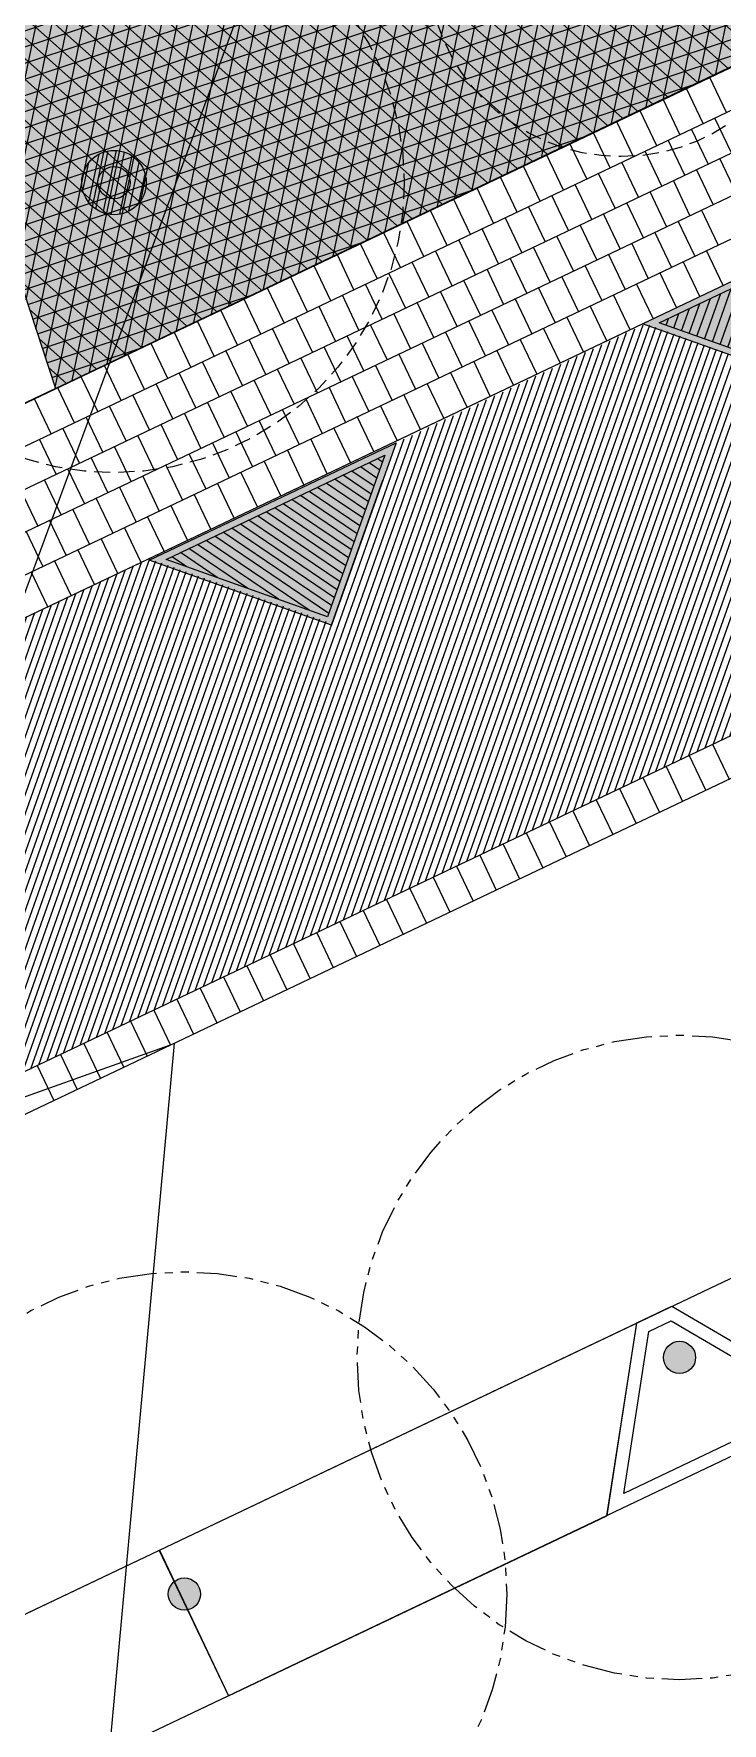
# Model space of a CAD drawing. Header units: metres. Extents: x 678805 to 1359287, y 2747329 to 5497370.
# Drawn here: x 679923.92 to 679934.6, y 2748635.94 to 2748662.15 of the extents above; entities that cross this region are included whole.
import ezdxf
from ezdxf.enums import TextEntityAlignment as Align

# ---------------------------------------------------------------- set-up
doc = ezdxf.new("R2010")
doc.units = ezdxf.units.M
for name, pattern in [('XREF_MON_EIT SUPPORT$0$HIDDEN', [0.375, 0.25, -0.125]), ('XREF_MON_EIT SUPPORT$0$LIM ACERAS$0$PHANTOM2', [1.25, 0.625, -0.125, 0.125, -0.125, 0.125, -0.125]), ('XREF_MON_SFT_TREES$0$HIDDEN', [0.375, 0.25, -0.125])]:
    doc.linetypes.add(name, pattern=pattern)
for name, color, linetype in [('00_XREF_MON_HSC_PAVEMENT', 7, 'Continuous'), ('00_XREF_TWQ_SFT_TREES', 7, 'Continuous'), ('00_XREF_TWQ_URBAN CONTEXT', 7, 'Continuous'), ('XREF_MON_EIT SUPPORT$0$02-L-Material Change', 253, 'Continuous'), ('XREF_MON_EIT SUPPORT$0$02-L-Painted line', 254, 'Continuous'), ('XREF_MON_EIT SUPPORT$0$02-L-Parking', 252, 'Continuous'), ('XREF_MON_EIT SUPPORT$0$L-Límite Acera', 9, 'Continuous'), ('XREF_MON_EIT SUPPORT$0$SL_TREE_CANOPY_', 254, 'XREF_MON_EIT SUPPORT$0$HIDDEN'), ('XREF_MON_EIT SUPPORT$0$SL_TREE_TRUNK_', 254, 'Continuous'), ('XREF_MON_EIT SUPPORT$0$SL_Trees_out_of_scope_', 254, 'Continuous'), ('XREF_MON_GENERAL_LAYOUT$0$02-L-Plan Change', 8, 'Continuous'), ('XREF_MON_HSC_PAVEMENT$0$03-TR-Tree Pit_Green', 74, 'Continuous'), ('XREF_MON_SFT_TREES$0$SL_TREE_CANOPY', 251, 'XREF_MON_SFT_TREES$0$HIDDEN'), ('XREF_MON_SFT_TREES$0$SL_TREE_TRUNK', 251, 'Continuous'), ('XREF_MON_URBAN CONTEXT$0$XREF_MON_EIT SUPPORT', 7, 'Continuous')]:
    doc.layers.add(name, color=color, linetype=linetype)
for name, color, linetype, true_color in [('02-L-Waterfeatures 01', 7, 'Continuous', 0x4da6ff), ('XREF_MON_HSC_PAVEMENT$0$03-TR-Tree Pit_White', 7, 'Continuous', 0xfcfcfc), ('XREF_MON_SFT_TREES$0$SL_TREE_ACACIA_ETBAICA', 7, 'Continuous', 0x405700), ('XREF_MON_SFT_TREES$0$SL_TREE_CERCIDIUM_FLORIDUM', 7, 'Continuous', 0xe0e000), ('XREF_MON_SFT_TREES$0$SL_TREE_PROSOPIS_CINERARIA', 7, 'Continuous', 0x5f7f00)]:
    doc.layers.add(name, color=color, linetype=linetype, true_color=true_color)
for name, color, linetype, lineweight in [('XREF_MON_GENERAL_LAYOUT$0$02-L-Level Curves 0.25-0.75m', 33, 'Continuous', 5), ('XREF_MON_GENERAL_LAYOUT$0$02-L-Level Curves 0.50m', 33, 'Continuous', 5), ('XREF_MON_GENERAL_LAYOUT$0$02-L-Material Change', 251, 'Continuous', 5), ('XREF_MON_GENERAL_LAYOUT$0$04-BK-Tree Pit', 6, 'Continuous', 5), ('XREF_MON_HSC_PAVEMENT$0$02-L-B-Flat Bar', 251, 'Continuous', 5), ('XREF_MON_HSC_PAVEMENT$0$04-BK-Tree Pit', 6, 'Continuous', 5)]:
    doc.layers.add(name, color=color, linetype=linetype, lineweight=lineweight)
for name, color, linetype, lineweight, true_color in [('XREF_MON_HSC_PAVEMENT$0$02-L-Joints-Paviment_07_Precast Concrete Blocks 60X40', 7, 'Continuous', 5, 0x999999), ('XREF_MON_HSC_PAVEMENT$0$03-TR-Pavement_05_Precast irregular Concrete Blocks_Open Joint', 7, 'Continuous', 5, 0x82ae7e), ('XREF_MON_HSC_PAVEMENT$0$03-TR-Pavement_07_Precast Concrete Blocks 20X10', 7, 'Continuous', 5, 0x999999), ('XREF_MON_HSC_PAVEMENT$0$03-TR-Pavement_07_Precast Concrete Blocks 60X40', 7, 'Continuous', 5, 0x999999), ('XREF_MON_HSC_PAVEMENT$0$03-TR-Pavement_07_Precast irregular Concrete Blocks', 7, 'Continuous', 5, 0xb3b3b3)]:
    doc.layers.add(name, color=color, linetype=linetype, lineweight=lineweight, true_color=true_color)
doc.layers.get('XREF_MON_SFT_TREES$0$SL_TREE_ACACIA_ETBAICA').off()
doc.layers.get('XREF_MON_SFT_TREES$0$SL_TREE_CERCIDIUM_FLORIDUM').off()
doc.layers.get('XREF_MON_SFT_TREES$0$SL_TREE_PROSOPIS_CINERARIA').off()
doc.styles.add('XREF_MON_GENERAL_LAYOUT$0$Standard', font='arial.ttf')

# ---------------------------------------------------------------- blocks, each defined once
blk = doc.blocks.new('XREF_MON_EIT SUPPORT$0$parking cada 2')
at = {"layer": 'XREF_MON_EIT SUPPORT$0$02-L-Parking', "color": 254}
for points in [[(679765.512, 2748757.786), (679768.129, 2748756.263), (679760.717, 2748752.736), (679759.647, 2748754.996), (679765.512, 2748757.786)], [(679753.781, 2748752.205), (679753.313, 2748749.213), (679760.725, 2748752.74), (679759.647, 2748754.996), (679753.781, 2748752.205)]]:
    blk.add_lwpolyline(points, dxfattribs=at)
blk = doc.blocks.new('XREF_MON_EIT SUPPORT$0$ALCORQUE 1')
at = {"layer": 'XREF_MON_EIT SUPPORT$0$02-L-Material Change', "color": 254, "ltscale": 7}
for points in [[(653000.384, 2717156.982), (652998.87, 2717159.598), (653002.859, 2717159.308), (653000.983, 2717156.938)], [(653000.504, 2717157.173), (652999.232, 2717159.371), (653002.468, 2717159.136), (653000.891, 2717157.145)]]:
    blk.add_lwpolyline(points, close=True, dxfattribs=at)
blk = doc.blocks.new('XREF_MON_EIT SUPPORT$0$trees_outofboundaries')
at = {"layer": 'XREF_MON_EIT SUPPORT$0$SL_TREE_TRUNK_'}
h = blk.add_hatch(color=256, dxfattribs=at)
h.dxf.hatch_style = 1
edge = h.paths.add_edge_path()
edge.add_arc((0, 0), 0.25, 0, 360)
at = {"layer": 'XREF_MON_EIT SUPPORT$0$SL_TREE_CANOPY_', "linetype": 'XREF_MON_EIT SUPPORT$0$LIM ACERAS$0$PHANTOM2'}
blk.add_circle((0, 0), 5, dxfattribs=at)
at = {"layer": 'XREF_MON_EIT SUPPORT$0$SL_TREE_TRUNK_'}
blk.add_circle((0, 0), 0.25, dxfattribs=at)
blk = doc.blocks.new('XREF_MON_EIT SUPPORT')
at = {"layer": 'XREF_MON_EIT SUPPORT$0$L-Límite Acera', "color": 254}
blk.add_line((679932.814, 2748639.166), (679921.074, 2748633.58), dxfattribs=at)
at = {"layer": 'XREF_MON_EIT SUPPORT$0$L-Límite Acera'}
blk.add_lwpolyline([(680047.856, 2748696.679), (679844.516, 2748599.917, 0.442219), (679839.629, 2748586.903)], format="xyb", dxfattribs=at)
at = {"layer": 'XREF_MON_EIT SUPPORT$0$02-L-Material Change', "color": 254, "rotation": 209.6165938637219}
blk.add_blockref('XREF_MON_EIT SUPPORT$0$ALCORQUE 1', (-95180.872, 5433516.484), dxfattribs=at)
at = {"layer": 'XREF_MON_EIT SUPPORT$0$02-L-Painted line', "rotation": 180}
blk.add_blockref('XREF_MON_EIT SUPPORT$0$parking cada 2', (1359686.586, 5497391.363), dxfattribs=at)
at = {"layer": 'XREF_MON_EIT SUPPORT$0$SL_Trees_out_of_scope_'}
for p in [(679933.934, 2748641.618), (679926.254, 2748637.947)]:
    blk.add_blockref('XREF_MON_EIT SUPPORT$0$trees_outofboundaries', p, dxfattribs=at)
blk = doc.blocks.new('XREF_MON_URBAN CONTEXT')
at = {"layer": 'XREF_MON_URBAN CONTEXT$0$XREF_MON_EIT SUPPORT'}
blk.add_blockref('XREF_MON_EIT SUPPORT', (0, 0), dxfattribs=at)
blk = doc.blocks.new('XREF_MON_SFT_TREES$0$Prosopis_cineraria')
h = blk.add_hatch()
h.set_pattern_fill('ANSI31', color=256, scale=0.1)
edge = h.paths.add_edge_path()
edge.add_arc((0, 0), 4, 0, 360)
at = {"layer": 'XREF_MON_SFT_TREES$0$SL_TREE_TRUNK'}
h = blk.add_hatch(color=256, dxfattribs=at)
h.dxf.hatch_style = 1
edge = h.paths.add_edge_path()
edge.add_arc((0, 0), 0.25, 0, 360)
at = {"layer": 'XREF_MON_SFT_TREES$0$SL_TREE_CANOPY', "linetype": 'XREF_MON_SFT_TREES$0$HIDDEN'}
blk.add_circle((0, 0), 4, dxfattribs=at)
at = {"layer": 'XREF_MON_SFT_TREES$0$SL_TREE_TRUNK'}
blk.add_circle((0, 0), 0.25, dxfattribs=at)
blk = doc.blocks.new('XREF_MON_SFT_TREES$0$cercidium_floridum')
h = blk.add_hatch()
h.set_pattern_fill('ANSI31', color=256, scale=0.1)
edge = h.paths.add_edge_path()
edge.add_arc((0, 0), 4.5, -25.4481, 334.5519)
at = {"layer": 'XREF_MON_SFT_TREES$0$SL_TREE_TRUNK'}
h = blk.add_hatch(color=256, dxfattribs=at)
h.dxf.hatch_style = 1
edge = h.paths.add_edge_path()
edge.add_arc((0, 0), 0.25, 0, 360)
at = {"layer": 'XREF_MON_SFT_TREES$0$SL_TREE_CANOPY', "linetype": 'XREF_MON_SFT_TREES$0$HIDDEN'}
blk.add_circle((0, 0), 4.5, dxfattribs=at)
at = {"layer": 'XREF_MON_SFT_TREES$0$SL_TREE_TRUNK'}
blk.add_circle((0, 0), 0.25, dxfattribs=at)
blk = doc.blocks.new('XREF_MON_SFT_TREES$0$Acacia etbaica')
h = blk.add_hatch()
h.set_pattern_fill('ANSI31', color=256, scale=0.1)
edge = h.paths.add_edge_path()
edge.add_arc((0, 0), 3, 0, 360)
at = {"layer": 'XREF_MON_SFT_TREES$0$SL_TREE_TRUNK'}
h = blk.add_hatch(color=256, dxfattribs=at)
h.dxf.hatch_style = 1
edge = h.paths.add_edge_path()
edge.add_arc((0, 0), 0.15, 286.4511, 569.1271)
edge.add_arc((0, 0), 0.15, 209.1271, 286.4511)
at = {"layer": 'XREF_MON_SFT_TREES$0$SL_TREE_CANOPY'}
blk.add_circle((0, 0), 3, dxfattribs=at)
at = {"layer": 'XREF_MON_SFT_TREES$0$SL_TREE_TRUNK'}
blk.add_circle((0, 0), 0.15, dxfattribs=at)
blk.add_circle((0, 0), 0.15, dxfattribs=at)
blk = doc.blocks.new('XREF_MON_SFT_TREES')
at = {"layer": 'XREF_MON_SFT_TREES$0$SL_TREE_ACACIA_ETBAICA', "rotation": 25.44812939262281}
blk.add_blockref('XREF_MON_SFT_TREES$0$Acacia etbaica', (679933.029, 2748663.246), dxfattribs=at)
at = {"layer": 'XREF_MON_SFT_TREES$0$SL_TREE_CERCIDIUM_FLORIDUM', "rotation": 25.44812939262281}
blk.add_blockref('XREF_MON_SFT_TREES$0$cercidium_floridum', (679925.163, 2748659.843), dxfattribs=at)
at = {"layer": 'XREF_MON_SFT_TREES$0$SL_TREE_PROSOPIS_CINERARIA', "rotation": 25.44812939262281}
blk.add_blockref('XREF_MON_SFT_TREES$0$Prosopis_cineraria', (679923.682, 2748667.194), dxfattribs=at)
blk = doc.blocks.new('XREF_MON_HSC_PAVEMENT$0$Alcorque Parking 8m2')
at = {"layer": 'XREF_MON_HSC_PAVEMENT$0$03-TR-Tree Pit_Green', "ltscale": 0.3}
h = blk.add_hatch(dxfattribs=at)
h.set_pattern_fill('ANSI31', color=256, scale=0.04, angle=40)
h.set_pattern_definition([(85, (-679726.04474, -2748720.75428), (-0.1265167266577, 0.011068779329), [])])
h.paths.add_polyline_path([(-1.079, -0.384), (2.316, 1.231), (-0.189, 2.121)])
at = {"layer": 'XREF_MON_HSC_PAVEMENT$0$03-TR-Tree Pit_White'}
h = blk.add_hatch(color=256, dxfattribs=at)
h.dxf.hatch_style = 1
h.paths.add_polyline_path([(-1.254, -0.578), (2.577, 1.245), (-0.25, 2.249)])
blk = doc.blocks.new('XREF_MON_HSC_PAVEMENT$0$Tree Pit Ford')
at = {"layer": 'XREF_MON_HSC_PAVEMENT$0$03-TR-Tree Pit_Green', "ltscale": 0.3}
h = blk.add_hatch(dxfattribs=at)
h.set_pattern_fill('ANSI31', color=256, scale=0.04)
h.paths.add_polyline_path([(-0.045, 1.149), (1.934, -0.83), (-1.104, -0.83), (-1.104, 1.149)])
at = {"layer": 'XREF_MON_HSC_PAVEMENT$0$03-TR-Tree Pit_White'}
h = blk.add_hatch(color=256, dxfattribs=at)
h.dxf.hatch_style = 1
h.paths.add_polyline_path([(-0.004, 1.249), (2.175, -0.93), (-1.204, -0.93), (-1.204, 1.249)])
blk = doc.blocks.new('*U467')
at = {"layer": 'XREF_MON_HSC_PAVEMENT$0$02-L-Joints-Paviment_07_Precast Concrete Blocks 60X40'}
blk.add_line((0, -0.6), (0, 0), dxfattribs=at)
blk = doc.blocks.new('*U468')
at = {"layer": 'XREF_MON_HSC_PAVEMENT$0$02-L-Joints-Paviment_07_Precast Concrete Blocks 60X40', "color": 0, "linetype": 'ByBlock', "lineweight": -2, "transparency": 16777216, "rotation": 205.4481018515301}
for p in [(679934.704, 2748650.587), (679933.982, 2748650.243), (679934.343, 2748650.415), (679933.621, 2748650.072), (679932.898, 2748649.728), (679933.26, 2748649.9), (679932.537, 2748649.556), (679931.815, 2748649.212), (679932.176, 2748649.384), (679931.454, 2748649.04), (679930.731, 2748648.697), (679931.092, 2748648.868), (679930.37, 2748648.525), (679929.648, 2748648.181), (679930.009, 2748648.353), (679929.286, 2748648.009), (679928.564, 2748647.665), (679928.925, 2748647.837), (679928.203, 2748647.493), (679927.48, 2748647.15), (679927.842, 2748647.321), (679927.119, 2748646.978), (679926.397, 2748646.634), (679926.758, 2748646.806), (679926.036, 2748646.462), (679925.313, 2748646.118), (679925.675, 2748646.29), (679924.952, 2748645.946), (679924.23, 2748645.603), (679924.591, 2748645.775)]:
    blk.add_blockref('*U467', p, dxfattribs=at)
blk = doc.blocks.new('XREF_MON_HSC_PAVEMENT$0$TPS_OPEN JOINT')
at = {"layer": 'XREF_MON_HSC_PAVEMENT$0$03-TR-Tree Pit_Green'}
h = blk.add_hatch(dxfattribs=at)
h.set_pattern_fill('ANSI31', color=256, scale=0.04, angle=33)
edge = h.paths.add_edge_path()
edge.add_arc((0, 0), 0.5, 0, 360)
at = {"layer": 'XREF_MON_HSC_PAVEMENT$0$03-TR-Tree Pit_White'}
h = blk.add_hatch(color=256, dxfattribs=at)
h.dxf.hatch_style = 1
edge = h.paths.add_edge_path()
edge.add_arc((0, 0), 0.5, 0, 360)
blk = doc.blocks.new('XREF_MON_HSC_PAVEMENT')
at = {"layer": 'XREF_MON_HSC_PAVEMENT$0$03-TR-Pavement_05_Precast irregular Concrete Blocks_Open Joint', "true_color": 0xb2a36c}
h = blk.add_hatch(dxfattribs=at)
h.set_pattern_fill('SWAMP', color=33, scale=0.01)
h.set_pattern_definition([(0, (0, 0), (0.127, 0.219970452362), [0.03175, -0.22225]), (90, (0.01588, 0), (-0.127, 0.219970452362), [0.015875, -0.424065904724]), (90, (0.01984, 0), (-0.127, 0.219970452362), [0.0127, -0.427240904724]), (90, (0.0119, 0), (-0.127, 0.219970452362), [0.0127, -0.427240904724]), (60, (0.02381, 0), (-0.126999999827, 0.219970452462), [0.01016, -0.24384]), (120, (0.00794, 0), (-0.253999999827, 1e-10), [0.01016, -0.24384])])
h.paths.add_polyline_path([(679920.742, 2748667.285), (679933.91, 2748671.634), (679938.873, 2748663.618), (679924.253, 2748656.65)])
at = {"layer": 'XREF_MON_HSC_PAVEMENT$0$03-TR-Pavement_07_Precast Concrete Blocks 20X10'}
h = blk.add_hatch(dxfattribs=at)
h.set_pattern_fill('ANSI31', color=256, scale=0.0315, angle=25.5)
h.set_pattern_definition([(70.5, (0, 0), (-0.094275932128, 0.033384858509), [])])
h.paths.add_polyline_path([(679853.552, 2748612.634), (679851.754, 2748616.414), (679852.784, 2748619.315), (679856.629, 2748621.144), (679859.457, 2748620.14), (679860.46, 2748622.968), (679864.298, 2748624.794), (679867.131, 2748623.793), (679868.136, 2748626.62), (679871.98, 2748628.449), (679874.713, 2748627.478), (679874.807, 2748627.446), (679875.811, 2748630.272), (679879.656, 2748632.102), (679882.482, 2748631.098), (679883.487, 2748633.925), (679887.331, 2748635.754), (679890.157, 2748634.75), (679891.162, 2748637.577), (679895.006, 2748639.406), (679897.83, 2748638.402), (679898.837, 2748641.229), (679902.681, 2748643.059), (679905.509, 2748642.055), (679906.513, 2748644.882), (679910.356, 2748646.711), (679913.183, 2748645.708), (679914.184, 2748648.533), (679918.029, 2748650.363), (679920.857, 2748649.359), (679921.861, 2748652.186), (679925.705, 2748654.015), (679928.532, 2748653.012), (679929.541, 2748655.807), (679933.408, 2748657.657), (679936.26, 2748656.627), (679938.058, 2748652.848)])
at = {"layer": 'XREF_MON_HSC_PAVEMENT$0$03-TR-Pavement_07_Precast irregular Concrete Blocks', "linetype": 'Continuous'}
h = blk.add_hatch(dxfattribs=at)
h.set_pattern_fill('NET3', color=256, scale=0.075, angle=78.3)
h.set_pattern_definition([(78.3, (679859.17905, 2748650.1146), (-0.2331774, 0.0482887), []), (138.3, (679859.17905, 2748650.1146), (-0.158408, -0.1777932), []), (198.3, (679859.17905, 2748650.1146), (0.07476945, -0.22608194), [])])
h.paths.add_polyline_path([(679890.637, 2748657.343), (679920.742, 2748667.285), (679924.253, 2748656.65), (679938.873, 2748663.618), (679932.609, 2748673.737), (679919.987, 2748669.57), (679919.801, 2748670.135), (679859.174, 2748650.113), (679870.764, 2748631.53), (679895.304, 2748643.207)])
at = {"layer": 'XREF_MON_HSC_PAVEMENT$0$02-L-B-Flat Bar'}
blk.add_lwpolyline([(679924.253, 2748656.65), (679938.873, 2748663.618)], dxfattribs=at)
at = {"layer": 'XREF_MON_HSC_PAVEMENT$0$02-L-Joints-Paviment_07_Precast Concrete Blocks 60X40'}
for points in [[(679934.302, 2748660.759), (679934.044, 2748661.301)], [(679934.663, 2748660.931), (679934.406, 2748661.473)], [(679933.941, 2748660.587), (679933.683, 2748661.129)], [(679933.219, 2748660.243), (679932.961, 2748660.785)], [(679933.58, 2748660.415), (679933.322, 2748660.957)], [(679934.74, 2748660.304), (679934.483, 2748660.845)], [(679932.857, 2748660.072), (679932.6, 2748660.613)], [(679934.018, 2748659.96), (679933.76, 2748660.502)], [(679934.379, 2748660.132), (679934.121, 2748660.674)], [(679932.135, 2748659.728), (679931.877, 2748660.269)], [(679932.496, 2748659.9), (679932.238, 2748660.441)], [(679933.657, 2748659.788), (679933.399, 2748660.33)], [(679934.818, 2748659.676), (679934.56, 2748660.217)], [(679931.774, 2748659.556), (679931.516, 2748660.098)], [(679932.934, 2748659.444), (679932.677, 2748659.986)], [(679933.296, 2748659.616), (679933.038, 2748660.158)], [(679934.457, 2748659.504), (679934.199, 2748660.045)], [(679931.051, 2748659.212), (679930.794, 2748659.754)], [(679931.413, 2748659.384), (679931.155, 2748659.926)], [(679932.573, 2748659.273), (679932.315, 2748659.814)], [(679933.734, 2748659.16), (679933.476, 2748659.701)], [(679934.095, 2748659.332), (679933.838, 2748659.873)], [(679930.69, 2748659.04), (679930.433, 2748659.582)], [(679931.851, 2748658.929), (679931.593, 2748659.47)], [(679932.212, 2748659.101), (679931.954, 2748659.642)], [(679933.373, 2748658.988), (679933.115, 2748659.53)], [(679929.968, 2748658.697), (679929.71, 2748659.238)], [(679930.329, 2748658.868), (679930.071, 2748659.41)], [(679931.49, 2748658.757), (679931.232, 2748659.299)], [(679932.651, 2748658.644), (679932.393, 2748659.186)], [(679933.012, 2748658.816), (679932.754, 2748659.358)], [(679934.172, 2748658.705), (679933.915, 2748659.246)], [(679934.534, 2748658.877), (679934.276, 2748659.418)], [(679929.607, 2748658.525), (679929.349, 2748659.066)], [(679930.767, 2748658.413), (679930.509, 2748658.955)], [(679931.128, 2748658.585), (679930.871, 2748659.127)], [(679932.289, 2748658.472), (679932.032, 2748659.014)], [(679933.45, 2748658.361), (679933.192, 2748658.902)], [(679933.811, 2748658.533), (679933.553, 2748659.074)], [(679928.884, 2748658.181), (679928.627, 2748658.723)], [(679929.246, 2748658.353), (679928.988, 2748658.894)], [(679930.406, 2748658.241), (679930.148, 2748658.783)], [(679931.567, 2748658.129), (679931.309, 2748658.67)], [(679931.928, 2748658.3), (679931.671, 2748658.842)], [(679933.089, 2748658.189), (679932.831, 2748658.731)], [(679934.611, 2748658.249), (679934.353, 2748658.79)], [(679928.162, 2748657.837), (679927.904, 2748658.379)], [(679928.523, 2748658.009), (679928.265, 2748658.551)], [(679929.684, 2748657.898), (679929.426, 2748658.439)], [(679930.045, 2748658.069), (679929.787, 2748658.611)], [(679931.206, 2748657.957), (679930.948, 2748658.498)], [(679932.366, 2748657.845), (679932.109, 2748658.387)], [(679932.728, 2748658.017), (679932.47, 2748658.559)], [(679933.888, 2748657.905), (679933.631, 2748658.447)], [(679934.25, 2748658.077), (679933.992, 2748658.618)], [(679927.801, 2748657.665), (679927.543, 2748658.207)], [(679929.322, 2748657.726), (679929.065, 2748658.267)], [(679930.484, 2748657.613), (679930.226, 2748658.155)], [(679930.845, 2748657.785), (679930.587, 2748658.326)], [(679932.005, 2748657.673), (679931.747, 2748658.215)], [(679933.527, 2748657.733), (679933.269, 2748658.275)], [(679927.078, 2748657.322), (679926.821, 2748657.863)], [(679927.44, 2748657.493), (679927.182, 2748658.035)], [(679928.6, 2748657.382), (679928.342, 2748657.923)], [(679928.961, 2748657.554), (679928.704, 2748658.095)], [(679930.122, 2748657.441), (679929.865, 2748657.983)], [(679931.283, 2748657.33), (679931.025, 2748657.871)], [(679931.644, 2748657.501), (679931.386, 2748658.043)], [(679932.805, 2748657.389), (679932.547, 2748657.931)], [(679933.166, 2748657.561), (679932.908, 2748658.103)], [(679926.717, 2748657.15), (679926.459, 2748657.691)], [(679928.239, 2748657.21), (679927.981, 2748657.752)], [(679929.4, 2748657.097), (679929.142, 2748657.639)], [(679929.761, 2748657.269), (679929.503, 2748657.811)], [(679930.922, 2748657.158), (679930.664, 2748657.699)], [(679932.444, 2748657.217), (679932.186, 2748657.759)], [(679925.995, 2748656.806), (679925.737, 2748657.347)], [(679926.356, 2748656.978), (679926.098, 2748657.519)], [(679927.517, 2748656.866), (679927.259, 2748657.408)], [(679927.878, 2748657.038), (679927.62, 2748657.58)], [(679929.039, 2748656.925), (679928.781, 2748657.467)], [(679930.199, 2748656.814), (679929.942, 2748657.356)], [(679930.56, 2748656.986), (679930.303, 2748657.527)], [(679931.721, 2748656.874), (679931.464, 2748657.415)], [(679932.082, 2748657.046), (679931.825, 2748657.587)], [(679925.634, 2748656.634), (679925.376, 2748657.176)], [(679927.155, 2748656.694), (679926.898, 2748657.236)], [(679928.316, 2748656.582), (679928.059, 2748657.123)], [(679928.678, 2748656.754), (679928.42, 2748657.295)], [(679929.838, 2748656.642), (679929.58, 2748657.184)], [(679930.999, 2748656.53), (679930.741, 2748657.072)], [(679931.36, 2748656.702), (679931.102, 2748657.243)], [(679924.911, 2748656.29), (679924.654, 2748656.832)], [(679925.272, 2748656.462), (679925.015, 2748657.004)], [(679926.433, 2748656.351), (679926.175, 2748656.892)], [(679926.794, 2748656.523), (679926.536, 2748657.064)], [(679927.955, 2748656.41), (679927.697, 2748656.951)], [(679929.116, 2748656.298), (679928.858, 2748656.84)], [(679929.477, 2748656.47), (679929.219, 2748657.012)], [(679930.638, 2748656.358), (679930.38, 2748656.9)], [(679924.55, 2748656.118), (679924.292, 2748656.66)], [(679925.711, 2748656.007), (679925.453, 2748656.548)], [(679926.072, 2748656.179), (679925.814, 2748656.72)], [(679927.233, 2748656.066), (679926.975, 2748656.608)], [(679927.594, 2748656.238), (679927.336, 2748656.78)], [(679928.754, 2748656.126), (679928.497, 2748656.668)], [(679929.915, 2748656.014), (679929.658, 2748656.556)], [(679930.276, 2748656.186), (679930.019, 2748656.728)], [(679924.189, 2748655.947), (679923.931, 2748656.488)], [(679925.349, 2748655.835), (679925.092, 2748656.377)], [(679926.872, 2748655.894), (679926.614, 2748656.436)], [(679928.032, 2748655.783), (679927.774, 2748656.324)], [(679928.393, 2748655.955), (679928.136, 2748656.496)], [(679929.554, 2748655.842), (679929.296, 2748656.384)], [(679924.627, 2748655.491), (679924.369, 2748656.033)], [(679924.988, 2748655.663), (679924.73, 2748656.205)], [(679926.149, 2748655.55), (679925.892, 2748656.092)], [(679926.51, 2748655.722), (679926.253, 2748656.264)], [(679927.671, 2748655.611), (679927.413, 2748656.152)], [(679928.832, 2748655.499), (679928.574, 2748656.04)], [(679929.193, 2748655.671), (679928.935, 2748656.212)], [(679924.266, 2748655.319), (679924.008, 2748655.861)], [(679925.788, 2748655.379), (679925.53, 2748655.92)], [(679926.949, 2748655.267), (679926.691, 2748655.809)], [(679927.31, 2748655.439), (679927.052, 2748655.981)], [(679928.471, 2748655.327), (679928.213, 2748655.868)], [(679925.066, 2748655.035), (679924.808, 2748655.576)], [(679925.427, 2748655.207), (679925.169, 2748655.748)], [(679926.587, 2748655.095), (679926.33, 2748655.637)], [(679927.748, 2748654.983), (679927.49, 2748655.525)], [(679928.109, 2748655.155), (679927.852, 2748655.697)], [(679924.343, 2748654.691), (679924.086, 2748655.233)], [(679924.704, 2748654.863), (679924.447, 2748655.405)], [(679925.865, 2748654.751), (679925.607, 2748655.293)], [(679926.226, 2748654.923), (679925.968, 2748655.465)], [(679927.387, 2748654.811), (679927.129, 2748655.353)], [(679923.982, 2748654.519), (679923.724, 2748655.061)], [(679925.504, 2748654.58), (679925.246, 2748655.121)], [(679926.665, 2748654.467), (679926.407, 2748655.009)], [(679927.026, 2748654.639), (679926.768, 2748655.181)], [(679924.781, 2748654.236), (679924.524, 2748654.777)], [(679925.143, 2748654.408), (679924.885, 2748654.949)], [(679926.303, 2748654.296), (679926.046, 2748654.837)], [(679924.42, 2748654.064), (679924.163, 2748654.605)], [(679925.581, 2748653.952), (679925.323, 2748654.493)], [(679925.942, 2748654.124), (679925.684, 2748654.665)], [(679924.059, 2748653.892), (679923.801, 2748654.434)], [(679925.22, 2748653.78), (679924.962, 2748654.321)], [(679924.497, 2748653.436), (679924.24, 2748653.978)], [(679924.859, 2748653.608), (679924.601, 2748654.15)], [(679924.136, 2748653.264), (679923.879, 2748653.806)]]:
    blk.add_lwpolyline(points, dxfattribs=at)
at = {"layer": 'XREF_MON_HSC_PAVEMENT$0$03-TR-Pavement_07_Precast Concrete Blocks 60X40'}
for points in [[(680023.398, 2748703.822), (679835.554, 2748614.433)], [(680023.656, 2748703.28), (679835.744, 2748613.859)], [(680023.914, 2748702.738), (679835.935, 2748613.285)], [(680024.172, 2748702.196), (679836.125, 2748612.711)], [(680024.43, 2748701.654), (679836.315, 2748612.137)], [(680024.679, 2748701.109), (679776.702, 2748583.105)]]:
    blk.add_lwpolyline(points, dxfattribs=at)
at = {"layer": 'XREF_MON_HSC_PAVEMENT$0$02-L-Joints-Paviment_07_Precast Concrete Blocks 60X40'}
blk.add_blockref('*U468', (0, 0), dxfattribs=at)
at = {"layer": 'XREF_MON_HSC_PAVEMENT$0$04-BK-Tree Pit'}
blk.add_blockref('XREF_MON_HSC_PAVEMENT$0$TPS_OPEN JOINT', (679925.163, 2748659.843), dxfattribs=at)
at = {"layer": 'XREF_MON_HSC_PAVEMENT$0$04-BK-Tree Pit', "rotation": 205.4481098862595}
blk.add_blockref('XREF_MON_HSC_PAVEMENT$0$Tree Pit Ford', (679935.722, 2748657.748), dxfattribs=at)
at = {"layer": 'XREF_MON_HSC_PAVEMENT$0$04-BK-Tree Pit', "xscale": -0.9999999999999992, "rotation": 230.8937524196276}
blk.add_blockref('XREF_MON_HSC_PAVEMENT$0$Alcorque Parking 8m2', (679926.949, 2748654.592), dxfattribs=at)
blk = doc.blocks.new('XREF_MON_GENERAL_LAYOUT$0$Alcorque Parking 8m2')
blk.add_lwpolyline([(2.316, 1.231), (-0.189, 2.121), (-1.079, -0.384)], close=True)
at = {"layer": 'XREF_MON_GENERAL_LAYOUT$0$02-L-Material Change'}
blk.add_lwpolyline([(2.577, 1.245), (-0.25, 2.249), (-1.254, -0.578)], close=True, dxfattribs=at)
blk = doc.blocks.new('XREF_MON_GENERAL_LAYOUT$0$Tree Pit Ford')
at = {"ltscale": 0.3}
blk.add_lwpolyline([(-0.045, 1.149), (1.934, -0.83), (-1.104, -0.83), (-1.104, 1.149)], close=True, dxfattribs=at)
at = {"layer": 'XREF_MON_GENERAL_LAYOUT$0$02-L-Material Change', "ltscale": 0.3}
blk.add_lwpolyline([(-0.004, 1.249), (2.175, -0.93), (-1.204, -0.93), (-1.204, 1.249)], close=True, dxfattribs=at)
blk = doc.blocks.new('XREF_MON_GENERAL_LAYOUT')
at = {"layer": 'XREF_MON_GENERAL_LAYOUT$0$02-L-Level Curves 0.25-0.75m', "ltscale": 0.3}
blk.add_lwpolyline([(679764.875, 2748621.244), (679819.612, 2748663.418), (679819.109, 2748665.273), (679837.285, 2748677.035), (679840.728, 2748679.688), (679872.454, 2748661.49), (679888.418, 2748665.026), (679889.68, 2748661.203), (679919.577, 2748670.812), (679919.333, 2748671.551), (679920.89, 2748672.065), (679922.035, 2748671.194), (679931.455, 2748674.304), (679920.455, 2748644.471), (679926.095, 2748646.49)], dxfattribs=at)
at = {"layer": 'XREF_MON_GENERAL_LAYOUT$0$02-L-Level Curves 0.50m', "ltscale": 0.3}
blk.add_lwpolyline([(679926.095, 2748646.49), (679924.367, 2748627.657)], dxfattribs=at)
at = {"layer": 'XREF_MON_GENERAL_LAYOUT$0$02-L-Material Change', "ltscale": 0.3}
for p, q in [((679920.742, 2748667.285), (679924.253, 2748656.65)), ((679924.253, 2748656.65), (679895.399, 2748642.92))]:
    blk.add_line(p, q, dxfattribs=at)
for points in [[(679924.253, 2748656.65), (679938.873, 2748663.618), (679932.609, 2748673.737), (679932.422, 2748674.303)], [(679852.788, 2748619.312), (679933.358, 2748657.653)]]:
    blk.add_lwpolyline(points, dxfattribs=at)
at = {"layer": 'XREF_MON_GENERAL_LAYOUT$0$02-L-Plan Change'}
for p, q in [((679937.697, 2748652.676, 0), (679853.913, 2748612.806)), ((679937.955, 2748652.134), (679854.171, 2748612.264, 0))]:
    blk.add_line(p, q, dxfattribs=at)
at = {"layer": 'XREF_MON_GENERAL_LAYOUT$0$04-BK-Tree Pit', "linetype": 'Continuous'}
blk.add_circle((679925.163, 2748659.843), 0.5, dxfattribs=at)
at = {"layer": 'XREF_MON_GENERAL_LAYOUT$0$04-BK-Tree Pit', "rotation": 205.4481098862595}
blk.add_blockref('XREF_MON_GENERAL_LAYOUT$0$Tree Pit Ford', (679935.722, 2748657.748), dxfattribs=at)
at = {"layer": 'XREF_MON_GENERAL_LAYOUT$0$04-BK-Tree Pit', "xscale": -0.9999999999999992, "rotation": 230.8937524196276}
blk.add_blockref('XREF_MON_GENERAL_LAYOUT$0$Alcorque Parking 8m2', (679926.949, 2748654.592), dxfattribs=at)
at = {"style": 'XREF_MON_GENERAL_LAYOUT$0$Standard'}
for tag, rotation, p in [('604,00', 330.2643, (679905.77, 2748776.558)), ('603,00', 330.2643, (679901.861, 2748753.477)), ('600,00', 133.826, (679944.597, 2748745.153)), ('602,00', 330.2643, (679883.319, 2748738.727)), ('601,00', 117.8906, (679920.972, 2748732.87)), ('601,00', 330.2643, (679864.777, 2748723.976)), ('600,00', 40.8833, (679777.405, 2748705.444, 1.17)), ('602,00', 330.2643, (679941.275, 2748705.483)), ('601,00', 40.8833, (679701.798, 2748703.889, 1.17)), ('598,00', 62.091, (679810.267, 2748702.619)), ('600,00', 330.2643, (679877.781, 2748691.131)), ('600,00', 19.5511, (679920.444, 2748685.496)), ('601,00', 330.2643, (679934.813, 2748683.804)), ('599,00', 330.2643, (679854.567, 2748679.061)), ('600,00', 88.3928, (679743.913, 2748675.572)), ('599,00', 20.6086, (679924.26, 2748675.216)), ('601,00', 88.3928, (679728.035, 2748671.318, -2)), ('602,00', 88.3928, (679711.826, 2748665.966, -1)), ('603,00', 88.3928, (679695.615, 2748660.611)), ('599,00', 40.8833, (679788.807, 2748655.829, 1.17)), ('601,00', 40.8833, (679627.612, 2748644.603, 1.17)), ('603,00', 41.7058, (679702.499, 2748628.484, 1.17)), ('600,00', 40.8833, (679645.925, 2748597.926, 1.17)), ('599,00', 34.2277, (679673.574, 2748555.136, 5.34))]:
    blk.add_attdef(tag, text='', height=1, rotation=rotation, dxfattribs=at).set_placement(p, align=Align.MIDDLE)
at = {"ltscale": 0.3, "style": 'XREF_MON_GENERAL_LAYOUT$0$Standard'}
for tag, rotation, p in [('603,50', 330.2643, (679911.501, 2748760.57)), ('602,50', 330.2643, (679892.865, 2748745.846)), ('600,50', 133.826, (679933.048, 2748738.729)), ('601,50', 330.2643, (679873.581, 2748731.671)), ('601,50', 101.2857, (679909.522, 2748726.945)), ('602,50', 330.2643, (679948.625, 2748713.86)), ('600,50', 39.606, (679743.243, 2748706.971)), ('600,50', 330.2643, (679880.266, 2748702.726)), ('600,50', 17.3537, (679917.615, 2748690.554)), ('599,50', 330.2643, (679867.197, 2748684.716)), ('599,50', 18.8944, (679921.71, 2748680.578)), ('599,50', 39.606, (679778.991, 2748677.241)), ('600,50', 88.3928, (679735.925, 2748673.586)), ('601,50', 88.3928, (679719.906, 2748668.581)), ('602,50', 88.3928, (679703.474, 2748663.452)), ('598,50', 330.2643, (679861.765, 2748662.397)), ('601,50', 39.606, (679610.513, 2748662.061)), ('600,00', 41.7058, (679752.308, 2748637.685)), ('601,00', 41.7058, (679736.044, 2748634.538)), ('599,00', 35.0835, (679763.043, 2748634.415, 1.17)), ('602,00', 41.7058, (679720.174, 2748633.096, 1.17)), ('600,00', 35.0835, (679747.063, 2748629.903, 1.17)), ('601,00', 35.0835, (679731.246, 2748625.239, 1.17)), ('600,50', 39.606, (679636.92, 2748621.339)), ('602,00', 35.0835, (679715.4, 2748620.639, 1.17)), ('599,50', 28.7604, (679659.482, 2748574.323))]:
    blk.add_attdef(tag, text='', height=1, rotation=rotation, dxfattribs=at).set_placement(p, align=Align.MIDDLE)

msp = doc.modelspace()

# ---------------------------------------------------------------- block references
at = {"layer": '00_XREF_MON_HSC_PAVEMENT'}
msp.add_blockref('XREF_MON_HSC_PAVEMENT', (0, 0), dxfattribs=at)
at = {"layer": '00_XREF_TWQ_SFT_TREES'}
msp.add_blockref('XREF_MON_SFT_TREES', (0, 0), dxfattribs=at)
at = {"layer": '00_XREF_TWQ_URBAN CONTEXT'}
msp.add_blockref('XREF_MON_URBAN CONTEXT', (0, 0), dxfattribs=at)
at = {"layer": '02-L-Waterfeatures 01', "color": 18, "true_color": 0x000000}
msp.add_blockref('XREF_MON_GENERAL_LAYOUT', (0, 0), dxfattribs=at)

doc.saveas('drawing.dxf')
